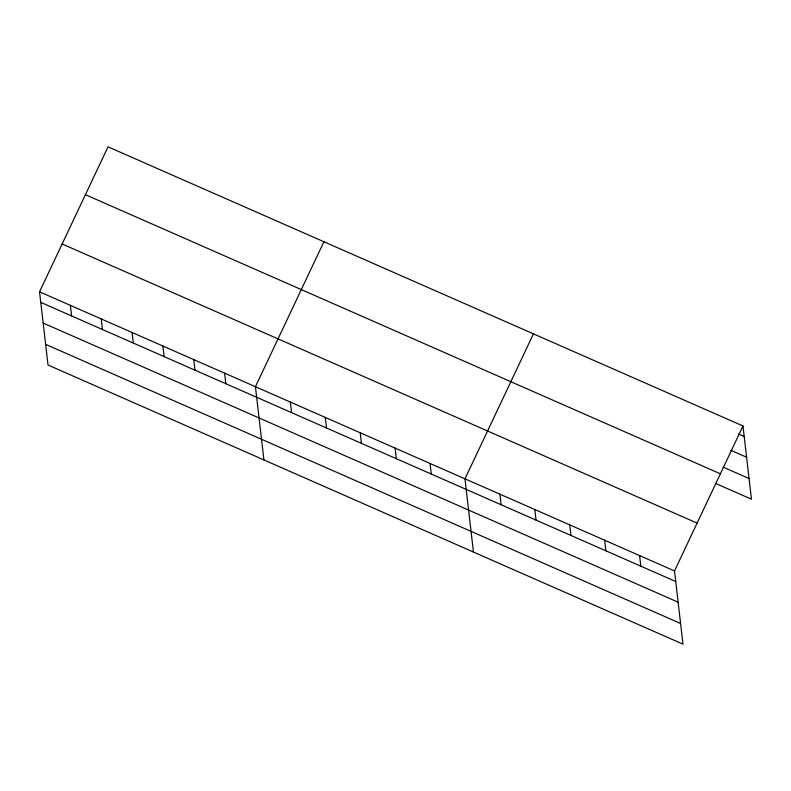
<?xml version="1.0" encoding="UTF-8"?>
<svg xmlns="http://www.w3.org/2000/svg" width="791" height="791" viewBox="0 0 791 791"><rect width="100%" height="100%" fill="white"/><g stroke="black" fill="none" stroke-linecap="round" stroke-linejoin="round"><path stroke-width="1.19" d="M742.976 425.973L674.515 570.944L682.979 644.161L48.024 365.027L39.55 291.81L108.021 146.839L742.976 425.973L751.45 499.19L716.527 483.835M323.905 241.749L255.434 386.72L263.907 459.927M533.441 333.861L464.979 478.832L473.443 552.039M738.567 434.061L744.202 436.543M730.825 450.287L746.595 457.218M723.152 467.125L749.057 478.515M85.418 194.685L720.383 473.819M62.143 243.974L697.108 523.108M39.55 291.81L674.515 570.944M40.776 302.38L675.732 581.514M43.169 323.054L678.124 602.188M45.631 344.352L680.586 623.486M639.593 555.589L640.809 566.158M604.67 540.243L605.886 550.803M569.747 524.888L570.964 535.458M534.825 509.533L536.041 520.102M499.902 494.187L501.118 504.747M430.047 463.477L431.273 474.046M395.124 448.131L396.35 458.691M360.202 432.776L361.428 443.346M325.279 417.421L326.505 427.99M290.356 402.065L291.582 412.635M224.595 373.164L225.821 383.724M193.755 359.598L194.981 370.168M162.916 346.043L164.132 356.612M132.077 332.487L133.293 343.057M101.228 318.931L102.454 329.501M70.389 305.375L71.615 315.935"/></g></svg>
